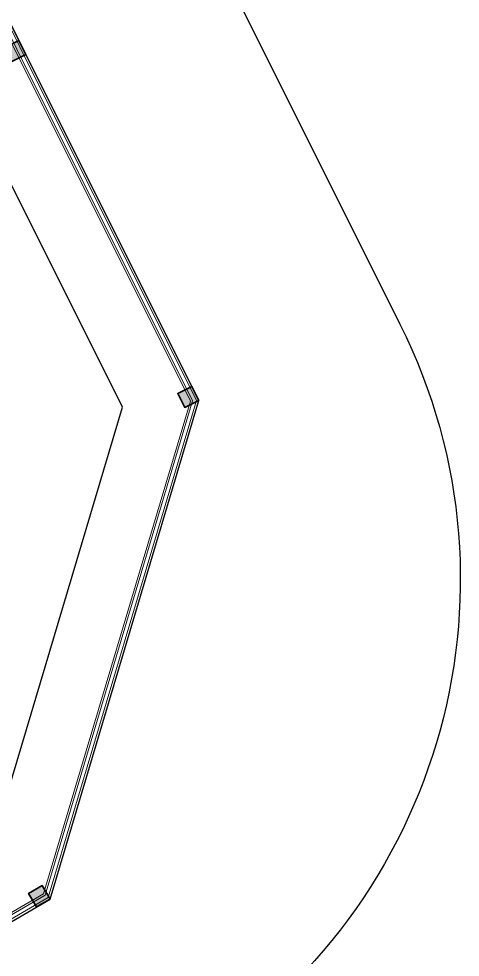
# Model space of a CAD drawing. Header units: millimetres. Extents: x 567980 to 569372, y 2065777 to 2066674.
# Drawn here: x 568816.2 to 568822.39, y 2066288.52 to 2066301.67 of the extents above; entities that cross this region are included whole.
import ezdxf

# ---------------------------------------------------------------- set-up
doc = ezdxf.new("R2010")
doc.units = ezdxf.units.MM
for name, color, linetype, lineweight in [('A-COT VACH', 2, 'Continuous', 35), ('A-NET THAY', 125, 'Continuous', 18), ('boDnv', 54, 'Continuous', 25)]:
    doc.layers.add(name, color=color, linetype=linetype, lineweight=lineweight)
for name, color, linetype in [('datOlienke', 42, 'Continuous'), ('LogDg', 7, 'Continuous'), ('LoLK', 6, 'Continuous'), ('QH', 7, 'Continuous'), ('ViaHeS', 32, 'Continuous')]:
    doc.layers.add(name, color=color, linetype=linetype)
doc.styles.add('rms', font='romans.shx', dxfattribs={"width": 0.7, "bigfont": 'vns.shx'})
doc.linetypes.add('ADL', pattern='A,0.125,-0.15,["++",rms,S=0.5,R=0,X=0,Y=-0.2245],-1.35,1.125', length=2.75)

# ---------------------------------------------------------------- blocks, each defined once
blk = doc.blocks.new('NEN')
at = {"layer": 'boDnv', "color": 10, "linetype": 'ADL', "ltscale": 0.25}
blk.add_lwpolyline([(72.79831638280302, 19.24774579564109), (66.72812056483235, 21.44971115281805), (39.9356914293021, 9.771289360476658), (37.88187469879631, 4.109497412573546), (87.29850881174207, -94.69459677976556), (93.02737425873056, -96.40448644035496), (118.3108817174798, -81.69462824007496), (120.1696500956314, -75.46695508551784)], close=True, dxfattribs=at)
at = {"layer": 'datOlienke'}
blk.add_lwpolyline([(73.51427405397408, 20.05179308354855), (66.69417746260297, 22.52578517142683), (39.14217457803898, 10.51627646735869), (36.79527024342678, 4.046524874633178), (86.59775051113684, -95.52903383551165), (93.15612890594639, -97.48650752939284), (119.1559019099222, -82.35992848360911), (121.2410880479729, -75.37365849548951)], close=True, dxfattribs=at)
at = {"layer": 'LogDg'}
blk.add_lwpolyline([(83.76870404020883, -96.5792309276294), (34.23326156870462, 2.462409840431064, -0.4297380397587368), (38.19164890982211, 13.37456438643858), (65.73090176586993, 25.3785155445803, -0.3988576539095415), (76.08250431483611, 21.62346860952675), (124.0611970848404, -74.30559181259014, -0.3958327165186791), (120.9292391750496, -84.79899724456482), (94.94673602015246, -99.9155287486501, -0.4328364540641865)], format="xyb", close=True, dxfattribs=at)
at = {"layer": 'LoLK'}
blk.add_lwpolyline([(116.2588925894815, -65.41220891079865), (106.4207745401654, -70.33272039308213), (113.9507663560798, -85.38825855357572), (119.1559019102715, -82.35992848337628), (121.2410880483221, -75.37365849595517)], close=True, dxfattribs=at)
at = {"layer": 'ViaHeS'}
blk.add_lwpolyline([(73.51427405397408, 20.05179308354855), (66.69417746260297, 22.52578517142683), (39.14217457803898, 10.51627646735869), (36.79527024342678, 4.046524874633178), (86.59775051113684, -95.52903383551165), (93.15612890594639, -97.48650752939284), (119.1559019099222, -82.35992848360911), (121.2410880479729, -75.37365849548951)], close=True, dxfattribs=at)
blk = doc.blocks.new('NEN K02')
at = {"layer": 'datOlienke'}
blk.add_lwpolyline([(-109.2250195990782, 40.00000001327135), (-114.4884550359566, 35.00694465916604), (-116.0719988741912, 4.993055354803801), (-111.3354343110695, 4.656612873077393e-10), (0, 0), (4.684403043240309, 4.990029915701598), (2.785776795819402, 35.00997009314597), (-2.529820161405951, 40.00000000931323)], close=True, dxfattribs=at)
at = {"layer": 'LoLK'}
blk.add_lwpolyline([(-13.66771715390496, 40.00000000931323), (-13.66771715413779, 29.00000000931323), (3.165880383225158, 29.00000000931323), (2.785776795819402, 35.00997009361163), (-2.529820160940289, 40.00000000954606)], close=True, dxfattribs=at)
blk = doc.blocks.new('MBT1K02')
at = {"layer": 'LoLK'}
blk.add_blockref('NEN K02', (-4.656612873077393e-10, 0), dxfattribs=at)
blk = doc.blocks.new('cot 220')
at = {"layer": 'A-COT VACH'}
h = blk.add_hatch(color=256, dxfattribs=at)
h.dxf.hatch_style = 1
h.paths.add_polyline_path([(110.0000037951395, 109.9999999980937), (-109.9999962048605, 109.9999999980937), (-109.9999962048605, -110.0000000019063), (110.0000037951395, -110.0000000019063)])
blk.add_lwpolyline([(-109.9999962048605, -110.0000000019063), (110.0000037951395, -110.0000000019063), (110.0000037951395, 109.9999999980937), (-109.9999962048605, 109.9999999980937)], close=True, dxfattribs=at)
blk = doc.blocks.new('rkg4')
at = {"layer": 'A-NET THAY'}
for points in [[(4.470348358154297e-07, -13827.60353464281), (5.438923835754395e-07, -16833.59753755307), (6009.970084756613, -16453.49394999737), (11000.00000015646, -11137.89699293872), (10999.99999998137, -1.00713805295527e-07), (0, -2.460001269355416e-07), (6.426125764846802e-08, -2000)], [(3820.469334402122, -16561.91008863728), (5996.225200431421, -16424.30331210847), (10970.00000015646, -11126.02201144501), (10969.9999999823, -30.00000010110671), (30.00000000093132, -30.00000024560723), (30.00000006426126, -1999.999999999112)], [(3817.31336481683, -16512.00978948013), (5973.317059887573, -16375.65224896051), (10920.00000015553, -11106.2303756216), (10919.9999999823, -80.0000001017761), (80.00000000279397, -80.00000024493784), (80.00000006519258, -1999.999999997643)], [(110.0000004470348, -13820.64652919267), (110.0000005401671, -16716.4207520052), (5959.572175562382, -16346.46161107162), (10890.00000015553, -11094.35539412788), (10889.99999998324, -110.000000102169), (110.0000000037253, -110.0000002445449), (110.0000000651926, -1999.999999996755)]]:
    blk.add_lwpolyline(points, dxfattribs=at)
at = {"layer": 'A-COT VACH', "xscale": -1}
for p in [(10890.00000356697, -5609.999999832246), (10890.00000373833, -11027.89699293682)]:
    blk.add_blockref('cot 220', p, dxfattribs=at)
at = {"layer": 'A-COT VACH', "xscale": -0.9999999999999998, "rotation": 3.618880489366417}
blk.add_blockref('cot 220', (5893.246296993457, -16350.65642457237), dxfattribs=at)
blk = doc.blocks.new('CUM CONG A3-A3.1-A6-A7')
at = {"layer": 'QH', "xscale": 0.001, "yscale": 0.001, "zscale": 0.001}
blk.add_blockref('rkg4', (29.00000000919681, -9.313225746154785e-10), dxfattribs=at)
blk = doc.blocks.new('MB CONG KHU A')
at = {"layer": 'LoLK', "rotation": 26.57180110630141}
blk.add_blockref('CUM CONG A3-A3.1-A6-A7', (33.08528070861939, 47.7446621756535), dxfattribs=at)

msp = doc.modelspace()

# ---------------------------------------------------------------- block references
at = {"layer": 'boDnv'}
msp.add_blockref('NEN', (568697.4807461541, 2066371.697269554), dxfattribs=at)

# ---------------------------------------------------------------- next in the draw order: block references
at = {"layer": 'LoLK', "rotation": 296.5718179020918}
msp.add_blockref('MBT1K02', (568784.0784966609, 2066276.168235795), dxfattribs=at)

# ---------------------------------------------------------------- next in the draw order: block references
at = {"layer": 'LoLK'}
msp.add_blockref('MB CONG KHU A', (568744.8793870007, 2066240.647631037), dxfattribs=at)

doc.saveas('drawing.dxf')
